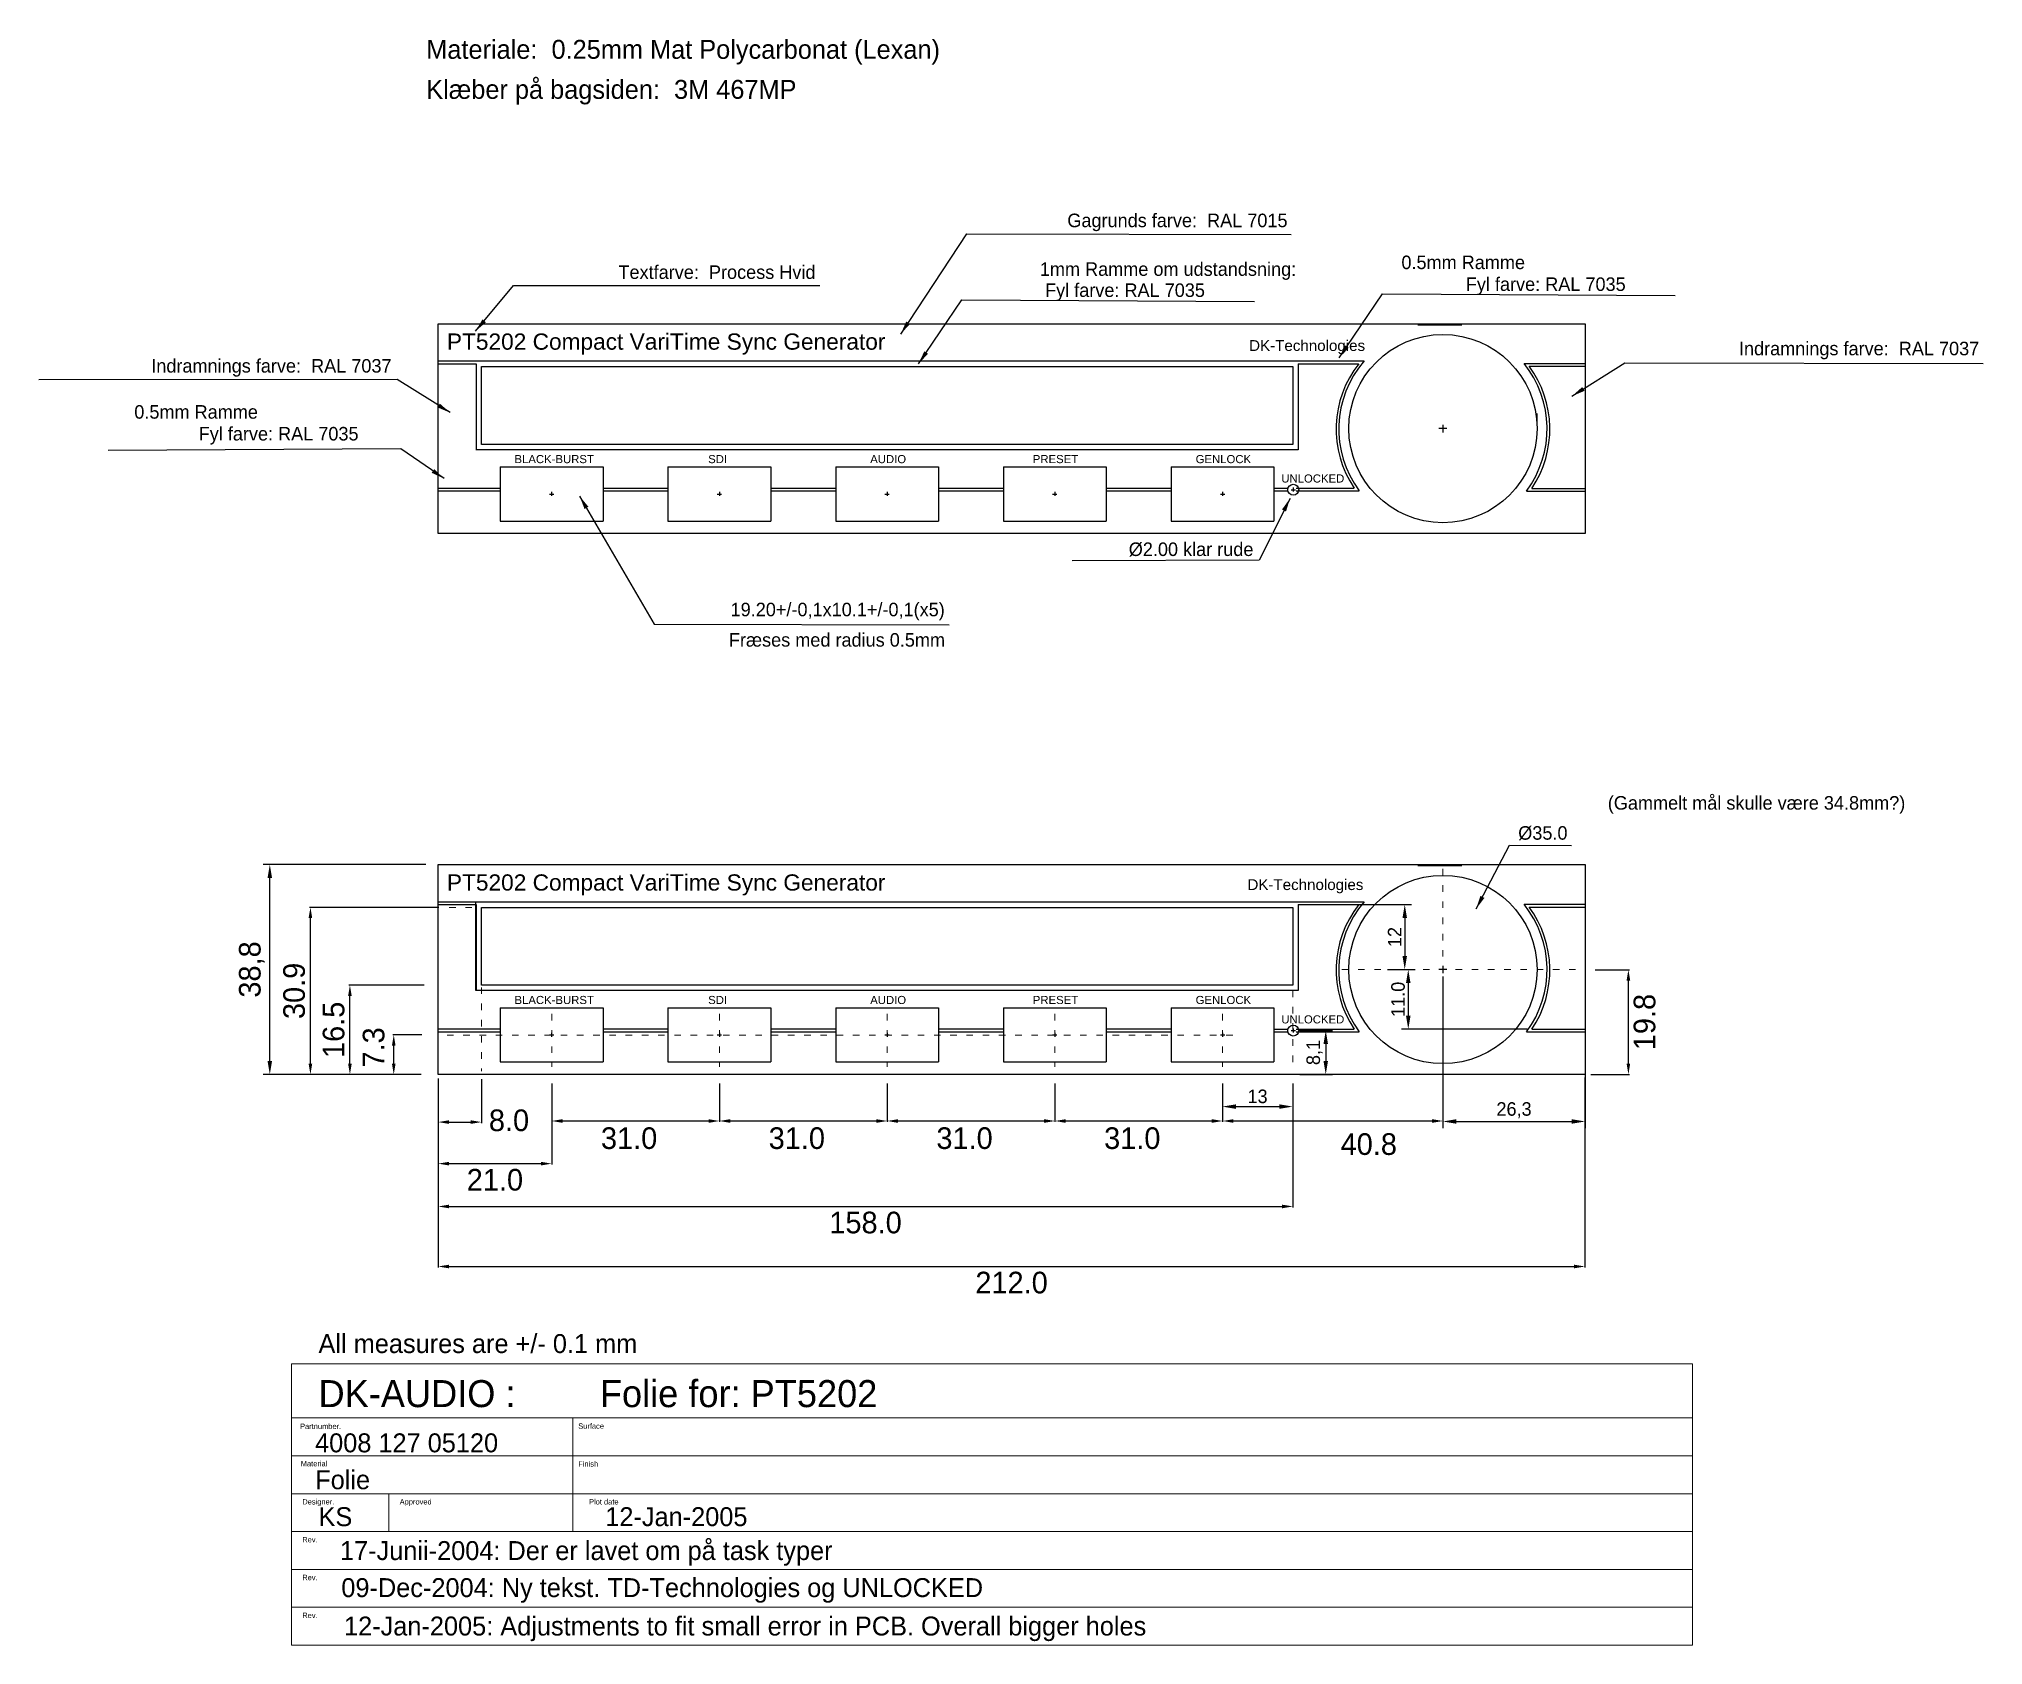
# Model space of a CAD drawing. Header units: millimetres. Extents: x 188 to 548, y 115 to 412.
import ezdxf

# ---------------------------------------------------------------- set-up
doc = ezdxf.new("R2010")
doc.units = ezdxf.units.MM
doc.linetypes.add('ACAD_ISO03W100', pattern=[30, 12, -18])
doc.layers.add('Folie', color=5, linetype='Continuous')
doc.layers.add('Silketryk_1', color=2, linetype='Continuous')
for name, color, linetype, lineweight in [('Folie_dim', 7, 'Continuous', 20), ('Folie_Guides', 7, 'Continuous', 20), ('Folie_head', 2, 'Continuous', 20)]:
    doc.layers.add(name, color=color, linetype=linetype, lineweight=lineweight)
doc.styles.add('DK-Audio', font='ARIAL.TTF')
doc.dimstyles.new('DK-audio', dxfattribs={"dimtxt": 4, "dimasz": 2, "dimexe": 0.18, "dimexo": 0.0625, "dimgap": 1, "dimtad": 2, "dimdec": 1, "dimzin": 0, "dimdsep": 46, "dimtxsty": 'Standard', "dimcen": 5, "dimadec": 1, "dimazin": 0, "dimtfac": 1, "dimtdec": 1, "dimtofl": 0, "dimtmove": 2, "dimatfit": 3, "dimfxl": 0, "dimtolj": 1, "dimtzin": 0, "dimarcsym": 0})
doc.dimstyles.new('ISO-25', dxfattribs={"dimtxt": 2.5, "dimasz": 2.5, "dimexe": 1.25, "dimexo": 0.625, "dimtad": 1, "dimtxsty": 'Standard', "dimcen": 2.5, "dimadec": 0, "dimazin": 0, "dimtfac": 1, "dimtmove": 0, "dimatfit": 3, "dimfxl": 0, "dimarcsym": 0})

# ---------------------------------------------------------------- blocks, each defined once
blk = doc.blocks.new('*D1')
at = {"layer": 'DEFPOINTS', "color": 0}
for p in [(262.2, 219.64), (474.15, 219.85), (474.15, 184.84)]:
    blk.add_point(p, dxfattribs=at)
at = {"layer": 'Folie_dim', "color": 0, "lineweight": -2}
for p, q in [((262.2, 219.57), (262.2, 184.66)), ((474.15, 219.79), (474.15, 184.66)), ((264.2, 184.84), (472.15, 184.84))]:
    blk.add_line(p, q, dxfattribs=at)
at = {"layer": 'Folie_dim', "color": 0}
for points in [[(264.2, 185.17), (264.2, 184.5), (262.2, 184.84)], [(472.15, 185.17), (472.15, 184.5), (474.15, 184.84)]]:
    blk.add_solid(points, dxfattribs=at)
at = {"layer": 'Folie_dim', "color": 0, "insert": (368.18, 181.84), "char_height": 4, "attachment_point": 5}
blk.add_mtext('\\A1;212.0', dxfattribs=at)
blk = doc.blocks.new('*D4')
at = {"layer": 'DEFPOINTS', "color": 0, "linetype": 'Continuous'}
for p in [(420.19, 218.74), (262.2, 196.74), (420.19, 195.94)]:
    blk.add_point(p, dxfattribs=at)
at = {"layer": 'Folie_dim', "color": 0, "linetype": 'Continuous', "lineweight": -2}
for p, q in [((420.19, 218.67), (420.19, 195.76)), ((262.2, 196.67), (262.2, 195.76)), ((264.2, 195.94), (418.19, 195.94))]:
    blk.add_line(p, q, dxfattribs=at)
at = {"layer": 'Folie_dim', "color": 0, "linetype": 'Continuous'}
for points in [[(264.2, 196.27), (264.2, 195.6), (262.2, 195.94)], [(418.19, 196.27), (418.19, 195.6), (420.19, 195.94)]]:
    blk.add_solid(points, dxfattribs=at)
at = {"layer": 'Folie_dim', "color": 0, "linetype": 'Continuous', "insert": (341.19, 192.94), "char_height": 4, "attachment_point": 5}
blk.add_mtext('\\A1;158.0', dxfattribs=at)
blk = doc.blocks.new('*D5')
at = {"layer": 'DEFPOINTS', "color": 0, "linetype": 'Continuous'}
for p in [(407.19, 218.74), (447.9, 218.95), (447.9, 211.74)]:
    blk.add_point(p, dxfattribs=at)
at = {"layer": 'Folie_dim', "color": 0, "linetype": 'Continuous', "lineweight": -2}
for p, q in [((407.19, 218.67), (407.19, 211.56)), ((447.9, 218.89), (447.9, 211.56)), ((409.19, 211.74), (445.9, 211.74))]:
    blk.add_line(p, q, dxfattribs=at)
at = {"layer": 'Folie_dim', "color": 0, "linetype": 'Continuous'}
for points in [[(409.19, 212.07), (409.19, 211.4), (407.19, 211.74)], [(445.9, 212.07), (445.9, 211.4), (447.9, 211.74)]]:
    blk.add_solid(points, dxfattribs=at)
at = {"layer": 'Folie_dim', "color": 0, "linetype": 'Continuous', "insert": (434.2, 207.44), "char_height": 4, "attachment_point": 5}
blk.add_mtext('\\A1;40.8', dxfattribs=at)
blk = doc.blocks.new('*D6')
at = {"layer": 'DEFPOINTS', "color": 0, "linetype": 'Continuous'}
for p in [(376.19, 218.74), (407.19, 218.64), (407.19, 211.74)]:
    blk.add_point(p, dxfattribs=at)
at = {"layer": 'Folie_dim', "color": 0, "linetype": 'Continuous', "lineweight": -2}
for p, q in [((376.19, 218.67), (376.19, 211.56)), ((407.19, 218.57), (407.19, 211.56)), ((378.19, 211.74), (405.19, 211.74))]:
    blk.add_line(p, q, dxfattribs=at)
at = {"layer": 'Folie_dim', "color": 0, "linetype": 'Continuous'}
for points in [[(378.19, 212.07), (378.19, 211.4), (376.19, 211.74)], [(405.19, 212.07), (405.19, 211.4), (407.19, 211.74)]]:
    blk.add_solid(points, dxfattribs=at)
at = {"layer": 'Folie_dim', "color": 0, "linetype": 'Continuous', "insert": (390.49, 208.54), "char_height": 4, "attachment_point": 5}
blk.add_mtext('\\A1;31.0', dxfattribs=at)
blk = doc.blocks.new('*D7')
at = {"layer": 'DEFPOINTS', "color": 0, "linetype": 'Continuous'}
for p in [(345.19, 218.74), (376.19, 218.64), (376.19, 211.74)]:
    blk.add_point(p, dxfattribs=at)
at = {"layer": 'Folie_dim', "color": 0, "linetype": 'Continuous', "lineweight": -2}
for p, q in [((345.19, 218.67), (345.19, 211.56)), ((376.19, 218.57), (376.19, 211.56)), ((347.19, 211.74), (374.19, 211.74))]:
    blk.add_line(p, q, dxfattribs=at)
at = {"layer": 'Folie_dim', "color": 0, "linetype": 'Continuous'}
for points in [[(347.19, 212.07), (347.19, 211.4), (345.19, 211.74)], [(374.19, 212.07), (374.19, 211.4), (376.19, 211.74)]]:
    blk.add_solid(points, dxfattribs=at)
at = {"layer": 'Folie_dim', "color": 0, "linetype": 'Continuous', "insert": (359.49, 208.54), "char_height": 4, "attachment_point": 5}
blk.add_mtext('\\A1;31.0', dxfattribs=at)
blk = doc.blocks.new('*D8')
at = {"layer": 'DEFPOINTS', "color": 0, "linetype": 'Continuous'}
for p in [(314.19, 218.74), (345.19, 218.64), (345.19, 211.74)]:
    blk.add_point(p, dxfattribs=at)
at = {"layer": 'Folie_dim', "color": 0, "linetype": 'Continuous', "lineweight": -2}
for p, q in [((314.19, 218.67), (314.19, 211.56)), ((345.19, 218.57), (345.19, 211.56)), ((316.19, 211.74), (343.19, 211.74))]:
    blk.add_line(p, q, dxfattribs=at)
at = {"layer": 'Folie_dim', "color": 0, "linetype": 'Continuous'}
for points in [[(316.19, 212.07), (316.19, 211.4), (314.19, 211.74)], [(343.19, 212.07), (343.19, 211.4), (345.19, 211.74)]]:
    blk.add_solid(points, dxfattribs=at)
at = {"layer": 'Folie_dim', "color": 0, "linetype": 'Continuous', "insert": (328.49, 208.54), "char_height": 4, "attachment_point": 5}
blk.add_mtext('\\A1;31.0', dxfattribs=at)
blk = doc.blocks.new('*D9')
at = {"layer": 'DEFPOINTS', "color": 0, "linetype": 'Continuous'}
for p in [(283.19, 218.74), (314.19, 218.64), (314.19, 211.74)]:
    blk.add_point(p, dxfattribs=at)
at = {"layer": 'Folie_dim', "color": 0, "linetype": 'Continuous', "lineweight": -2}
for p, q in [((283.19, 218.67), (283.19, 211.56)), ((314.19, 218.57), (314.19, 211.56)), ((285.19, 211.74), (312.19, 211.74))]:
    blk.add_line(p, q, dxfattribs=at)
at = {"layer": 'Folie_dim', "color": 0, "linetype": 'Continuous'}
for points in [[(285.19, 212.07), (285.19, 211.4), (283.19, 211.74)], [(312.19, 212.07), (312.19, 211.4), (314.19, 211.74)]]:
    blk.add_solid(points, dxfattribs=at)
at = {"layer": 'Folie_dim', "color": 0, "linetype": 'Continuous', "insert": (297.49, 208.54), "char_height": 4, "attachment_point": 5}
blk.add_mtext('\\A1;31.0', dxfattribs=at)
blk = doc.blocks.new('*D10')
at = {"layer": 'DEFPOINTS', "color": 0, "linetype": 'Continuous'}
for p in [(283.19, 215.74), (262.2, 211.36), (283.19, 203.85)]:
    blk.add_point(p, dxfattribs=at)
at = {"layer": 'Folie_dim', "color": 0, "linetype": 'Continuous', "lineweight": -2}
for p, q in [((283.19, 215.67), (283.19, 203.67)), ((262.2, 211.3), (262.2, 203.67)), ((264.2, 203.85), (281.19, 203.85))]:
    blk.add_line(p, q, dxfattribs=at)
at = {"layer": 'Folie_dim', "color": 0, "linetype": 'Continuous'}
for points in [[(264.2, 204.19), (264.2, 203.52), (262.2, 203.85)], [(281.19, 204.19), (281.19, 203.52), (283.19, 203.85)]]:
    blk.add_solid(points, dxfattribs=at)
at = {"layer": 'Folie_dim', "color": 0, "linetype": 'Continuous', "insert": (272.69, 200.85), "char_height": 4, "attachment_point": 5}
blk.add_mtext('\\A1;21.0', dxfattribs=at)
blk = doc.blocks.new('*D25')
at = {"layer": 'DEFPOINTS', "color": 0, "linetype": 'Continuous'}
for p in [(270.19, 219.54), (262.2, 217.94), (270.19, 211.54)]:
    blk.add_point(p, dxfattribs=at)
at = {"layer": 'Folie_dim', "color": 0, "linetype": 'Continuous', "lineweight": -2}
for p, q in [((270.19, 219.47), (270.19, 211.36)), ((262.2, 217.87), (262.2, 211.36)), ((264.2, 211.54), (268.19, 211.54))]:
    blk.add_line(p, q, dxfattribs=at)
at = {"layer": 'Folie_dim', "color": 0, "linetype": 'Continuous'}
for points in [[(264.2, 211.87), (264.2, 211.2), (262.2, 211.54)], [(268.19, 211.87), (268.19, 211.2), (270.19, 211.54)]]:
    blk.add_solid(points, dxfattribs=at)
at = {"layer": 'Folie_dim', "color": 0, "linetype": 'Continuous', "insert": (275.29, 211.84), "char_height": 4, "attachment_point": 5}
blk.add_mtext('\\A1;8.0', dxfattribs=at)
blk = doc.blocks.new('*D33')
at = {"layer": 'DEFPOINTS', "color": 0, "linetype": 'Continuous'}
for p in [(238.59, 251.24), (262.4, 251.24), (247.89, 220.35)]:
    blk.add_point(p, dxfattribs=at)
at = {"layer": 'Folie_dim', "color": 0, "linetype": 'Continuous', "lineweight": -2}
for p, q in [((262.34, 251.24), (238.41, 251.24)), ((238.59, 222.35), (238.59, 249.24)), ((247.82, 220.35), (238.41, 220.35))]:
    blk.add_line(p, q, dxfattribs=at)
at = {"layer": 'Folie_dim', "color": 0, "linetype": 'Continuous'}
for points in [[(238.25, 249.24), (238.92, 249.24), (238.59, 251.24)], [(238.25, 222.35), (238.92, 222.35), (238.59, 220.35)]]:
    blk.add_solid(points, dxfattribs=at)
at = {"layer": 'Folie_dim', "color": 0, "linetype": 'Continuous', "insert": (235.59, 235.79), "char_height": 4, "attachment_point": 5, "rotation": 90}
blk.add_mtext('\\A1;30.9', dxfattribs=at)
blk = doc.blocks.new('*D34')
at = {"layer": 'DEFPOINTS', "color": 0, "linetype": 'Continuous'}
for p in [(245.89, 236.84), (259.69, 236.84), (255.49, 220.35)]:
    blk.add_point(p, dxfattribs=at)
at = {"layer": 'Folie_dim', "color": 0, "linetype": 'Continuous', "lineweight": -2}
for p, q in [((259.62, 236.84), (245.71, 236.84)), ((245.89, 222.35), (245.89, 234.84)), ((255.42, 220.35), (245.71, 220.35))]:
    blk.add_line(p, q, dxfattribs=at)
at = {"layer": 'Folie_dim', "color": 0, "linetype": 'Continuous'}
for points in [[(245.55, 234.84), (246.22, 234.84), (245.89, 236.84)], [(245.55, 222.35), (246.22, 222.35), (245.89, 220.35)]]:
    blk.add_solid(points, dxfattribs=at)
at = {"layer": 'Folie_dim', "color": 0, "linetype": 'Continuous', "insert": (242.89, 228.59), "char_height": 4, "attachment_point": 5, "rotation": 90}
blk.add_mtext('\\A1;16.5', dxfattribs=at)
blk = doc.blocks.new('*D38')
at = {"layer": 'DEFPOINTS', "color": 0, "linetype": 'Continuous'}
for p in [(253.99, 227.65), (259.25, 227.65), (259.1, 220.35)]:
    blk.add_point(p, dxfattribs=at)
at = {"layer": 'Folie_dim', "color": 0, "linetype": 'Continuous', "lineweight": -2}
for p, q in [((259.19, 227.65), (253.81, 227.65)), ((253.99, 222.35), (253.99, 225.65)), ((259.04, 220.35), (253.81, 220.35))]:
    blk.add_line(p, q, dxfattribs=at)
at = {"layer": 'Folie_dim', "color": 0, "linetype": 'Continuous'}
for points in [[(253.65, 225.65), (254.32, 225.65), (253.99, 227.65)], [(253.65, 222.35), (254.32, 222.35), (253.99, 220.35)]]:
    blk.add_solid(points, dxfattribs=at)
at = {"layer": 'Folie_dim', "color": 0, "linetype": 'Continuous', "insert": (250.29, 225.34), "char_height": 4, "attachment_point": 5, "rotation": 90}
blk.add_mtext('\\A1;7.3', dxfattribs=at)
blk = doc.blocks.new('*D43')
at = {"layer": 'DEFPOINTS', "color": 0, "linetype": 'Continuous'}
for p in [(476, 239.7), (482.19, 239.7), (475.2, 220.35)]:
    blk.add_point(p, dxfattribs=at)
at = {"layer": 'Folie_dim', "color": 0, "linetype": 'Continuous', "lineweight": -2}
for p, q in [((476.06, 239.7), (482.37, 239.7)), ((482.19, 222.35), (482.19, 237.7)), ((475.26, 220.35), (482.37, 220.35))]:
    blk.add_line(p, q, dxfattribs=at)
at = {"layer": 'Folie_dim', "color": 0, "linetype": 'Continuous'}
for points in [[(481.85, 237.7), (482.52, 237.7), (482.19, 239.7)], [(481.85, 222.35), (482.52, 222.35), (482.19, 220.35)]]:
    blk.add_solid(points, dxfattribs=at)
at = {"layer": 'Folie_dim', "color": 0, "linetype": 'Continuous', "insert": (485.19, 230.03), "char_height": 4, "attachment_point": 5, "rotation": 90}
blk.add_mtext('\\A1;19.8', dxfattribs=at)
blk = doc.blocks.new('*D52')
at = {"layer": 'DEFPOINTS', "color": 0}
for p in [(231.08, 259.15), (260.54, 259.15), (259.07, 220.35)]:
    blk.add_point(p, dxfattribs=at)
at = {"layer": 'Folie_dim', "color": 0, "lineweight": -2}
for p, q in [((259.91, 259.15), (229.83, 259.15)), ((231.08, 222.85), (231.08, 256.65)), ((258.45, 220.35), (229.83, 220.35))]:
    blk.add_line(p, q, dxfattribs=at)
at = {"layer": 'Folie_dim', "color": 0}
for points in [[(230.66, 256.65), (231.5, 256.65), (231.08, 259.15)], [(230.66, 222.85), (231.5, 222.85), (231.08, 220.35)]]:
    blk.add_solid(points, dxfattribs=at)
at = {"layer": 'Folie_dim', "color": 0, "insert": (227.75, 239.75), "char_height": 4, "attachment_point": 5, "rotation": 90}
blk.add_mtext('38,8', dxfattribs=at)
blk = doc.blocks.new('*D53')
at = {"layer": 'DEFPOINTS', "color": 0}
for p in [(437.1, 239.75), (441.5, 228.7), (464.1, 228.7)]:
    blk.add_point(p, dxfattribs=at)
at = {"layer": 'Folie_dim', "color": 0, "lineweight": -2}
for p, q in [((437.73, 239.75), (442.75, 239.75)), ((441.5, 237.25), (441.5, 231.2)), ((463.48, 228.7), (440.25, 228.7))]:
    blk.add_line(p, q, dxfattribs=at)
at = {"layer": 'Folie_dim', "color": 0}
for points in [[(441.08, 237.25), (441.92, 237.25), (441.5, 239.75)], [(441.08, 231.2), (441.92, 231.2), (441.5, 228.7)]]:
    blk.add_solid(points, dxfattribs=at)
at = {"layer": 'Folie_dim', "color": 0, "insert": (439.62, 234.23), "char_height": 2.5, "attachment_point": 5, "rotation": 90}
blk.add_mtext('11.0', dxfattribs=at)
blk = doc.blocks.new('*D57')
at = {"layer": 'DEFPOINTS', "color": 0}
for p in [(407.15, 218.6), (420.15, 218.6), (420.15, 214.4)]:
    blk.add_point(p, dxfattribs=at)
at = {"layer": 'Folie_dim', "color": 0, "lineweight": -2}
for p, q in [((407.15, 217.97), (407.15, 213.15)), ((420.15, 217.97), (420.15, 213.15)), ((409.65, 214.4), (417.65, 214.4))]:
    blk.add_line(p, q, dxfattribs=at)
at = {"layer": 'Folie_dim', "color": 0}
for points in [[(409.65, 214.82), (409.65, 213.98), (407.15, 214.4)], [(417.65, 214.82), (417.65, 213.98), (420.15, 214.4)]]:
    blk.add_solid(points, dxfattribs=at)
at = {"layer": 'Folie_dim', "color": 0, "insert": (413.65, 216.28), "char_height": 2.5, "attachment_point": 5}
blk.add_mtext('13', dxfattribs=at)
blk = doc.blocks.new('*D84')
at = {"layer": 'DEFPOINTS', "color": 0}
for p in [(447.9, 239.05), (474.2, 239.05), (474.2, 211.65)]:
    blk.add_point(p, dxfattribs=at)
at = {"layer": 'Folie_dim', "color": 0, "lineweight": -2}
for p, q in [((447.9, 238.43), (447.9, 210.4)), ((474.2, 238.43), (474.2, 210.4)), ((450.4, 211.65), (471.7, 211.65))]:
    blk.add_line(p, q, dxfattribs=at)
at = {"layer": 'Folie_dim', "color": 0}
for points in [[(450.4, 212.07), (450.4, 211.23), (447.9, 211.65)], [(471.7, 212.07), (471.7, 211.23), (474.2, 211.65)]]:
    blk.add_solid(points, dxfattribs=at)
at = {"layer": 'Folie_dim', "color": 0, "insert": (461.05, 213.73), "char_height": 2.5, "attachment_point": 5}
blk.add_mtext('26,3', dxfattribs=at)
blk = doc.blocks.new('*D87')
at = {"layer": 'DEFPOINTS', "color": 0}
for p in [(431.1, 251.75), (437.05, 239.75), (440.85, 239.75)]:
    blk.add_point(p, dxfattribs=at)
at = {"layer": 'Folie_dim', "color": 0, "lineweight": -2}
for p, q in [((431.73, 251.75), (442.1, 251.75)), ((440.85, 249.25), (440.85, 242.25)), ((437.68, 239.75), (442.1, 239.75))]:
    blk.add_line(p, q, dxfattribs=at)
at = {"layer": 'Folie_dim', "color": 0}
for points in [[(440.43, 249.25), (441.27, 249.25), (440.85, 251.75)], [(440.43, 242.25), (441.27, 242.25), (440.85, 239.75)]]:
    blk.add_solid(points, dxfattribs=at)
at = {"layer": 'Folie_dim', "color": 0, "insert": (438.98, 245.75), "char_height": 2.5, "attachment_point": 5, "rotation": 90}
blk.add_mtext('12', dxfattribs=at)
blk = doc.blocks.new('*D110')
at = {"layer": 'DEFPOINTS', "color": 0}
for p in [(420.85, 228.45), (420.85, 220.35), (426.25, 220.35)]:
    blk.add_point(p, dxfattribs=at)
at = {"layer": 'Folie_dim', "color": 0, "lineweight": -2}
for p, q in [((421.48, 228.45), (427.5, 228.45)), ((426.25, 225.95), (426.25, 222.85)), ((421.48, 220.35), (427.5, 220.35))]:
    blk.add_line(p, q, dxfattribs=at)
at = {"layer": 'Folie_dim', "color": 0}
for points in [[(425.83, 225.95), (426.67, 225.95), (426.25, 228.45)], [(425.83, 222.85), (426.67, 222.85), (426.25, 220.35)]]:
    blk.add_solid(points, dxfattribs=at)
at = {"layer": 'Folie_dim', "color": 0, "insert": (424.17, 224.4), "char_height": 2.5, "attachment_point": 5, "rotation": 90}
blk.add_mtext('8,1', dxfattribs=at)

msp = doc.modelspace()

# ---------------------------------------------------------------- linework, layer by layer
at = {"layer": 'Folie', "linetype": 'Continuous', "ltscale": 0.1}
for p, q in [((262.186, 320.35), (262.191, 359.15)), ((262.191, 359.137), (474.182, 359.137)), ((474.186, 359.137), (474.186, 320.336)), ((270.186, 351.237), (420.186, 351.237)), ((270.186, 336.837), (270.186, 351.237)), ((420.186, 351.237), (420.186, 336.837)), ((420.186, 336.837), (270.186, 336.837)), ((474.184, 320.337), (262.186, 320.337)), ((262.186, 220.35), (262.191, 259.15)), ((262.191, 259.137), (474.182, 259.137)), ((474.186, 259.137), (474.186, 220.336)), ((269.186, 252.237), (421.186, 252.237)), ((269.186, 235.837), (269.186, 252.237)), ((270.186, 251.237), (420.186, 251.237)), ((270.186, 236.837), (270.186, 251.237)), ((420.186, 251.237), (420.186, 236.837)), ((420.186, 236.837), (270.186, 236.837)), ((474.184, 220.337), (262.186, 220.337))]:
    msp.add_line(p, q, dxfattribs=at)
at = {"layer": 'Folie'}
for p, q in [((443.258, 358.95), (443.308, 358.95)), ((443.308, 358.95), (444.508, 358.95)), ((444.508, 358.95), (451.408, 358.95)), ((448.608, 339.75), (447.158, 339.75)), ((447.908, 340.45), (447.908, 339.05)), ((273.676, 332.653), (292.676, 332.653)), ((273.676, 332.653), (273.676, 322.653)), ((292.676, 332.653), (292.676, 322.653)), ((304.676, 332.653), (323.676, 332.653)), ((304.676, 332.653), (304.676, 322.653)), ((323.676, 332.653), (323.676, 322.653)), ((335.676, 332.653), (354.676, 332.653)), ((335.676, 332.653), (335.676, 322.653)), ((354.676, 332.653), (354.676, 322.653)), ((366.676, 332.653), (366.676, 322.653)), ((366.676, 332.653), (385.676, 332.653)), ((385.676, 332.653), (385.676, 322.653)), ((397.676, 332.653), (416.676, 332.653)), ((397.676, 332.653), (416.676, 332.653)), ((397.676, 332.653), (397.676, 322.653)), ((397.676, 332.653), (397.676, 322.653)), ((416.676, 332.653), (416.676, 322.653)), ((416.676, 332.653), (416.676, 322.653)), ((282.776, 327.653), (283.576, 327.653)), ((283.176, 328.053), (283.176, 327.303)), ((313.776, 327.653), (314.576, 327.653)), ((314.176, 328.053), (314.176, 327.303)), ((344.776, 327.653), (345.576, 327.653)), ((345.176, 328.053), (345.176, 327.303)), ((375.776, 327.653), (376.576, 327.653)), ((376.176, 328.053), (376.176, 327.303)), ((406.776, 327.653), (407.576, 327.653)), ((406.776, 327.653), (407.576, 327.653)), ((407.176, 328.053), (407.176, 327.303)), ((407.176, 328.053), (407.176, 327.303)), ((419.85, 328.45), (420.65, 328.45)), ((420.25, 328.85), (420.25, 328.1)), ((273.676, 322.653), (292.676, 322.653)), ((304.676, 322.653), (323.676, 322.653)), ((335.676, 322.653), (354.676, 322.653)), ((366.676, 322.653), (385.676, 322.653)), ((397.676, 322.653), (416.676, 322.653)), ((397.676, 322.653), (416.676, 322.653)), ((443.258, 258.95), (443.308, 258.95)), ((443.308, 258.95), (444.508, 258.95)), ((444.508, 258.95), (451.408, 258.95)), ((448.608, 239.75), (447.158, 239.75)), ((447.908, 240.45), (447.908, 239.05)), ((273.676, 232.653), (292.676, 232.653)), ((273.676, 232.653), (273.676, 222.653)), ((292.676, 232.653), (292.676, 222.653)), ((304.676, 232.653), (323.676, 232.653)), ((304.676, 232.653), (304.676, 222.653)), ((323.676, 232.653), (323.676, 222.653)), ((335.676, 232.653), (354.676, 232.653)), ((335.676, 232.653), (335.676, 222.653)), ((354.676, 232.653), (354.676, 222.653)), ((366.676, 232.653), (385.676, 232.653)), ((366.676, 232.653), (366.676, 222.653)), ((385.676, 232.653), (385.676, 222.653)), ((397.676, 232.653), (416.676, 232.653)), ((397.676, 232.653), (397.676, 222.653)), ((397.676, 232.653), (416.676, 232.653)), ((397.676, 232.653), (397.676, 222.653)), ((416.676, 232.653), (416.676, 222.653)), ((416.676, 232.653), (416.676, 222.653)), ((282.776, 227.653), (283.576, 227.653)), ((283.176, 228.053), (283.176, 227.303)), ((313.776, 227.653), (314.576, 227.653)), ((314.176, 228.053), (314.176, 227.303)), ((344.776, 227.653), (345.576, 227.653)), ((345.176, 228.053), (345.176, 227.303)), ((375.776, 227.653), (376.576, 227.653)), ((376.176, 228.053), (376.176, 227.303)), ((406.776, 227.653), (407.576, 227.653)), ((406.776, 227.653), (407.576, 227.653)), ((407.176, 228.053), (407.176, 227.303)), ((407.176, 228.053), (407.176, 227.303)), ((419.85, 228.45), (420.65, 228.45)), ((420.25, 228.85), (420.25, 228.1)), ((273.676, 222.653), (292.676, 222.653)), ((304.676, 222.653), (323.676, 222.653)), ((335.676, 222.653), (354.676, 222.653)), ((366.676, 222.653), (385.676, 222.653)), ((397.676, 222.653), (416.676, 222.653)), ((397.676, 222.653), (416.676, 222.653))]:
    msp.add_line(p, q, dxfattribs=at)
for centre, radius in [((447.908, 339.75), 17.4), ((420.25, 328.45), 1), ((447.908, 239.75), 17.4), ((420.25, 228.45), 1)]:
    msp.add_circle(centre, radius, dxfattribs=at)
at = {"layer": 'Folie_dim'}
msp.add_line((465.35, 339.45), (465.35, 342.55), dxfattribs=at)
at = {"layer": 'Folie_Guides', "linetype": 'ACAD_ISO03W100', "ltscale": 0.1}
for p, q in [((447.886, 258.337), (447.885, 221.672)), ((268.45, 251.237), (262.786, 251.237)), ((472.436, 239.737), (429.136, 239.737)), ((270.186, 236.437), (270.186, 220.937)), ((420.186, 235.837), (420.186, 221.037)), ((283.186, 231.537), (283.186, 221.737)), ((314.186, 231.537), (314.186, 221.737)), ((345.186, 231.537), (345.186, 221.737)), ((376.186, 231.537), (376.186, 221.737)), ((407.186, 231.537), (407.186, 221.737)), ((409.05, 227.637), (262.786, 227.637))]:
    msp.add_line(p, q, dxfattribs=at)
at = {"layer": 'Folie_head'}
for p, q in [((235.086, 166.837), (494.047, 166.837)), ((235.086, 114.837), (235.086, 166.837)), ((494.047, 166.837), (494.047, 114.837)), ((494.047, 114.837), (235.086, 114.837))]:
    msp.add_line(p, q, dxfattribs=at)
at = {"layer": 'Folie_head', "color": 2}
for p, q in [((235.086, 156.837), (494.047, 156.837)), ((287.086, 156.837), (287.086, 149.837)), ((235.086, 149.837), (494.047, 149.837)), ((287.086, 149.837), (287.086, 142.837)), ((235.086, 142.837), (494.047, 142.837)), ((253.086, 142.837), (253.086, 135.837)), ((287.086, 142.837), (287.086, 135.837)), ((235.086, 135.837), (494.047, 135.837)), ((235.086, 128.837), (494.047, 128.837)), ((235.086, 121.837), (494.047, 121.837))]:
    msp.add_line(p, q, dxfattribs=at)
at = {"layer": 'Silketryk_1'}
for p, q in [((262.15, 352.25), (433.35, 352.25)), ((262.2, 351.75), (269.2, 351.75)), ((269.2, 351.75), (269.2, 335.8)), ((421.15, 351.75), (432.3, 351.75)), ((462.9, 351.8), (474.186, 351.8)), ((463.85, 351.3), (474.186, 351.3)), ((262.2, 328.753), (273.676, 328.753)), ((262.2, 328.253), (273.676, 328.253)), ((273.676, 328.753), (273.676, 328.253)), ((292.676, 328.753), (303.676, 328.753)), ((292.676, 328.753), (292.676, 328.253)), ((292.676, 328.253), (303.676, 328.253)), ((293.676, 328.753), (304.676, 328.753)), ((293.676, 328.253), (304.676, 328.253)), ((304.676, 328.753), (304.676, 328.253)), ((323.676, 328.753), (334.676, 328.753)), ((323.676, 328.753), (323.676, 328.253)), ((323.676, 328.253), (334.676, 328.253)), ((324.676, 328.753), (335.676, 328.753)), ((324.676, 328.253), (335.676, 328.253)), ((335.676, 328.753), (335.676, 328.253)), ((354.676, 328.753), (365.676, 328.753)), ((354.676, 328.753), (354.676, 328.253)), ((354.676, 328.253), (365.676, 328.253)), ((355.676, 328.753), (366.676, 328.753)), ((355.676, 328.253), (366.676, 328.253)), ((366.676, 328.753), (366.676, 328.253)), ((385.676, 328.753), (396.676, 328.753)), ((385.676, 328.753), (385.676, 328.253)), ((385.676, 328.253), (396.676, 328.253)), ((386.676, 328.753), (397.676, 328.753)), ((386.676, 328.753), (397.676, 328.753)), ((386.676, 328.253), (397.676, 328.253)), ((386.676, 328.253), (397.676, 328.253)), ((397.676, 328.753), (397.676, 328.253)), ((397.676, 328.753), (397.676, 328.253)), ((416.65, 328.74), (419.3, 328.74)), ((416.65, 328.24), (419.3, 328.24)), ((420.8, 328.74), (431.5, 328.74)), ((420.8, 328.24), (432.45, 328.24)), ((463.35, 328.2), (474.186, 328.2)), ((464.35, 328.7), (474.186, 328.7)), ((262.15, 252.25), (433.35, 252.25)), ((262.2, 251.75), (269.2, 251.75)), ((269.2, 251.75), (269.2, 235.8)), ((421.15, 251.75), (432.3, 251.75)), ((462.9, 251.8), (474.186, 251.8)), ((463.85, 251.3), (474.186, 251.3)), ((262.2, 228.753), (273.676, 228.753)), ((262.2, 228.253), (273.676, 228.253)), ((273.676, 228.753), (273.676, 228.253)), ((292.676, 228.753), (292.676, 228.253)), ((292.676, 228.753), (303.676, 228.753)), ((292.676, 228.253), (303.676, 228.253)), ((293.676, 228.753), (304.676, 228.753)), ((293.676, 228.253), (304.676, 228.253)), ((304.676, 228.753), (304.676, 228.253)), ((323.676, 228.753), (323.676, 228.253)), ((323.676, 228.753), (334.676, 228.753)), ((323.676, 228.253), (334.676, 228.253)), ((324.676, 228.753), (335.676, 228.753)), ((324.676, 228.253), (335.676, 228.253)), ((335.676, 228.753), (335.676, 228.253)), ((354.676, 228.753), (354.676, 228.253)), ((354.676, 228.753), (365.676, 228.753)), ((354.676, 228.253), (365.676, 228.253)), ((355.676, 228.753), (366.676, 228.753)), ((355.676, 228.253), (366.676, 228.253)), ((366.676, 228.753), (366.676, 228.253)), ((385.676, 228.753), (385.676, 228.253)), ((385.676, 228.753), (396.676, 228.753)), ((385.676, 228.253), (396.676, 228.253)), ((386.676, 228.753), (397.676, 228.753)), ((386.676, 228.753), (397.676, 228.753)), ((386.676, 228.253), (397.676, 228.253)), ((386.676, 228.253), (397.676, 228.253)), ((397.676, 228.753), (397.676, 228.253)), ((397.676, 228.753), (397.676, 228.253)), ((416.65, 228.74), (419.3, 228.74)), ((416.65, 228.24), (419.3, 228.24)), ((420.8, 228.74), (431.5, 228.74)), ((420.8, 228.24), (432.45, 228.24)), ((463.35, 228.2), (474.186, 228.2)), ((464.35, 228.7), (474.186, 228.7))]:
    msp.add_line(p, q, dxfattribs=at)
at = {"layer": 'Silketryk_1', "linetype": 'Continuous', "ltscale": 0.1}
for p, q in [((421.15, 351.75), (421.15, 335.85)), ((421.15, 335.837), (269.186, 335.837)), ((421.15, 251.75), (421.15, 235.85)), ((421.15, 235.837), (269.186, 235.837))]:
    msp.add_line(p, q, dxfattribs=at)
at = {"layer": 'Silketryk_1'}
for centre, radius, start, end in [((447.829, 339.69), 19.167, 139.0593, 216.64553), ((447.723, 339.662), 19.556, 141.8199, 213.94888), ((447.856, 339.709), 19.301, 323.39569, 38.78905), ((447.979, 339.643), 19.692, 326.23853, 36.29627), ((447.723, 239.662), 19.556, 141.8199, 213.94888), ((447.829, 239.69), 19.167, 139.0593, 216.64553), ((447.856, 239.709), 19.301, 323.39569, 38.78905), ((447.979, 239.643), 19.692, 326.23853, 36.29627)]:
    msp.add_arc(centre, radius, start, end, dxfattribs=at)

# ---------------------------------------------------------------- texts
at = {"layer": 'Folie_dim', "char_height": 2.5, "attachment_point": 9}
for s, insert in [('Gagrunds farve:  RAL 7015', (419.186, 376.237)), ('1mm Ramme om udstandsning:', (420.786, 367.237)), ('0.5mm Ramme', (463.083, 369.2)), ('Textfarve:  Process Hvid', (331.936, 367.387)), ('Fyl farve: RAL 7035', (403.919, 363.337)), ('Fyl farve: RAL 7035', (481.683, 364.45)), ('Indramnings farve:  RAL 7037', (547.033, 352.55)), ('Indramnings farve:  RAL 7037', (253.583, 349.35)), ('0.5mm Ramme', (228.883, 341.55)), ('Fyl farve: RAL 7035', (247.483, 336.8)), ('Ø2.00 klar rude', (412.883, 316.1)), ('19.20+/-0,1x10.1+/-0,1(x5)', (355.833, 304.3)), ('Fræses med radius 0.5mm', (355.883, 299.4)), ('(Gammelt mål skulle være 34.8mm?)', (533.367, 268.55)), ('Ø35.0', (470.933, 263.65))]:
    msp.add_mtext(s, dxfattribs=dict(at, insert=insert))
at = {"layer": 'Folie_head', "color": 2}
for s, p in [('Materiale:  0.25mm Mat Polycarbonat (Lexan)', (260, 408.117)), ('Klæber på bagsiden:  3M 467MP', (260, 400.717)), ('All measures are +/- 0.1 mm', (240.086, 168.837)), ('4008 127 05120', (239.445, 150.485)), ('Folie', (239.474, 143.663)), ('KS', (240.086, 136.837)), ('12-Jan-2005', (293.086, 136.837)), ('17-Junii-2004: Der er lavet om på task typer', (244.05, 130.567)), ('09-Dec-2004: Ny tekst. TD-Technologies og UNLOCKED', (244.3, 123.717)), ('12-Jan-2005: Adjustments to fit small error in PCB. Overall bigger holes', (244.8, 116.617))]:
    msp.add_text(s, height=3.5, dxfattribs=at).set_placement(p)
at = {"layer": 'Folie_head'}
for s, p in [('DK-AUDIO :', (240.086, 158.837)), ('Folie for: PT5202', (292.086, 158.837))]:
    msp.add_text(s, height=5, dxfattribs=at).set_placement(p)
at = {"layer": 'Folie_head', "color": 7}
for s, p in [('Partnumber.', (236.672, 154.794)), ('Surface', (288.086, 154.837)), ('Material', (236.803, 147.898)), ('Finish', (288.086, 147.837)), ('Designer.', (237.086, 140.837)), ('Approved', (255.086, 140.837)), ('Plot date', (290.086, 140.837)), ('Rev.', (237.086, 133.837)), ('Rev.', (237.086, 126.837)), ('Rev.', (237.086, 119.837))]:
    msp.add_text(s, height=1, dxfattribs=at).set_placement(p)
at = {"layer": 'Silketryk_1', "style": 'DK-Audio'}
for s, height, p in [('PT5202 Compact VariTime Sync Generator', 3, (263.816, 354.336)), ('DK-Technologies', 2, (412.093, 354.108)), ('BLACK-BURST', 1.5, (276.305, 333.362)), ('SDI', 1.5, (312.105, 333.362)), ('AUDIO', 1.5, (342.055, 333.362)), ('PRESET', 1.5, (372.105, 333.362)), ('GENLOCK', 1.5, (402.205, 333.362)), ('UNLOCKED', 1.5, (418.033, 329.778)), ('PT5202 Compact VariTime Sync Generator', 3, (263.816, 254.336)), ('DK-Technologies', 2, (411.779, 254.439)), ('BLACK-BURST', 1.5, (276.305, 233.362)), ('SDI', 1.5, (312.105, 233.362)), ('AUDIO', 1.5, (342.055, 233.362)), ('PRESET', 1.5, (372.105, 233.362)), ('GENLOCK', 1.5, (402.205, 233.362)), ('UNLOCKED', 1.5, (418.033, 229.778))]:
    msp.add_text(s, height=height, dxfattribs=at).set_placement(p)

# ---------------------------------------------------------------- dimensions: what is measured, and where the dimension line sits
at = {"layer": 'Folie_dim'}
dim = msp.add_linear_dim(base=(231.08, 259.15), p1=(259.072, 220.35), p2=(260.536, 259.15), angle=90, dimstyle='ISO-25', override={"dimtxt": 4, "dimgap": 1}, dxfattribs=at)
dim.commit()
dim.dimension.update_dxf_attribs({"geometry": '*D52', "text_midpoint": (227.747, 239.75)})
for base, p1, p2, picture, middle in [((440.85, 239.75), (431.1, 251.75), (437.05, 239.75), '*D87', (438.975, 245.75)), ((426.25, 220.35), (420.85, 228.45), (420.85, 220.35), '*D110', (424.167, 224.4))]:
    dim = msp.add_linear_dim(base=base, p1=p1, p2=p2, angle=90, dimstyle='ISO-25', dxfattribs=at)
    dim.commit()
    dim.dimension.update_dxf_attribs({"geometry": picture, "text_midpoint": middle})
at = {"layer": 'Folie_dim', "linetype": 'Continuous', "ltscale": 0.1}
for base, p1, p2, picture, middle in [((238.586, 251.237), (247.886, 220.35), (262.4, 251.237), '*D33', (235.586, 235.793)), ((245.886, 236.837), (255.486, 220.35), (259.686, 236.837), '*D34', (242.886, 228.593))]:
    dim = msp.add_linear_dim(base=base, p1=p1, p2=p2, angle=90, dimstyle='DK-audio', dxfattribs=at)
    dim.commit()
    dim.dimension.update_dxf_attribs({"geometry": picture, "text_midpoint": middle})
at = {"layer": 'Folie_dim'}
dim = msp.add_linear_dim(base=(441.5, 228.7), p1=(437.1, 239.75), p2=(464.1, 228.7), angle=90, text='11.0', dimstyle='ISO-25', dxfattribs=at)
dim.commit()
dim.dimension.update_dxf_attribs({"geometry": '*D53', "text_midpoint": (439.625, 234.225)})
for base, p1, p2, picture, middle in [((474.2, 211.65), (447.9, 239.05), (474.2, 239.05), '*D84', (461.05, 213.733)), ((420.15, 214.4), (407.15, 218.6), (420.15, 218.6), '*D57', (413.65, 216.275))]:
    dim = msp.add_linear_dim(base=base, p1=p1, p2=p2, dimstyle='ISO-25', dxfattribs=at)
    dim.commit()
    dim.dimension.update_dxf_attribs({"geometry": picture, "text_midpoint": middle})
at = {"layer": 'Folie_dim', "linetype": 'Continuous', "ltscale": 0.1}
dim = msp.add_linear_dim(base=(482.186, 239.7), p1=(475.2, 220.35), p2=(476, 239.7), angle=90, text='19.8', dimstyle='DK-audio', dxfattribs=at)
dim.commit()
dim.dimension.update_dxf_attribs({"geometry": '*D43', "text_midpoint": (485.186, 230.025)})
dim = msp.add_linear_dim(base=(253.986, 227.65), p1=(259.1, 220.35), p2=(259.25, 227.65), angle=90, dimstyle='DK-audio', dxfattribs=at)
dim.commit()
dim.dimension.update_dxf_attribs({"geometry": '*D38', "text_midpoint": (250.286, 225.337), "dimtype": 160})
at = {"layer": 'Folie_dim', "ltscale": 0.1}
dim = msp.add_linear_dim(base=(474.15, 184.836850151), p1=(262.2, 219.636850151), p2=(474.15, 219.85), dimstyle='DK-audio', dxfattribs=at)
dim.commit()
dim.dimension.update_dxf_attribs({"geometry": '*D1', "text_midpoint": (368.175, 181.836850151)})
at = {"layer": 'Folie_dim', "linetype": 'Continuous', "ltscale": 0.1}
for base, p1, p2, picture, middle in [((270.186, 211.537), (262.2, 217.937), (270.186, 219.537), '*D25', (275.286, 211.837)), ((314.186, 211.737), (283.186, 218.737), (314.186, 218.637), '*D9', (297.486, 208.537)), ((345.186, 211.737), (314.186, 218.737), (345.186, 218.637), '*D8', (328.486, 208.537)), ((376.186, 211.737), (345.186, 218.737), (376.186, 218.637), '*D7', (359.486, 208.537)), ((407.186, 211.737), (376.186, 218.737), (407.186, 218.637), '*D6', (390.486, 208.537))]:
    dim = msp.add_linear_dim(base=base, p1=p1, p2=p2, dimstyle='DK-audio', dxfattribs=at)
    dim.commit()
    dim.dimension.update_dxf_attribs({"geometry": picture, "text_midpoint": middle, "dimtype": 160})
for base, p1, p2, picture, middle in [((420.186, 195.937), (262.2, 196.737), (420.186, 218.737), '*D4', (341.193, 192.937)), ((283.186, 203.854), (262.2, 211.359), (283.186, 215.737), '*D10', (272.693, 200.854))]:
    dim = msp.add_linear_dim(base=base, p1=p1, p2=p2, dimstyle='DK-audio', dxfattribs=at)
    dim.commit()
    dim.dimension.update_dxf_attribs({"geometry": picture, "text_midpoint": middle})
dim = msp.add_linear_dim(base=(447.9, 211.737), p1=(407.186, 218.737), p2=(447.9, 218.95), text='40.8', dimstyle='DK-audio', dxfattribs=at)
dim.commit()
dim.dimension.update_dxf_attribs({"geometry": '*D5', "text_midpoint": (434.2, 207.437), "dimtype": 160})

# ---------------------------------------------------------------- leaders
at = {"layer": 'Folie_dim'}
for points in [[(347.686, 357.237), (359.886, 375.737), (419.886, 375.637)], [(269.1, 357.75), (276.136, 366.187), (332.736, 366.187)], [(350.986, 351.737), (358.986, 363.537), (413.086, 363.237)], [(428.75, 352.85), (436.75, 364.65), (490.85, 364.35)], [(264.4, 342.7), (254.6, 348.85), (188.4, 348.75)], [(471.75, 345.75), (481.55, 351.9), (547.75, 351.8)], [(263.3, 330.5), (255.3, 336), (201.2, 335.7)], [(288.35, 327.25), (302.15, 303.6), (356.65, 303.5)], [(419.65, 326.85), (413.95, 315.4), (379.35, 315.3)], [(454.05, 250.95), (460.2, 262.75), (471.65, 262.65)]]:
    msp.add_leader(points, dimstyle='ISO-25', override={"dimgap": 0.625, "dimtad": 0}, dxfattribs=at)

doc.saveas('drawing.dxf')
